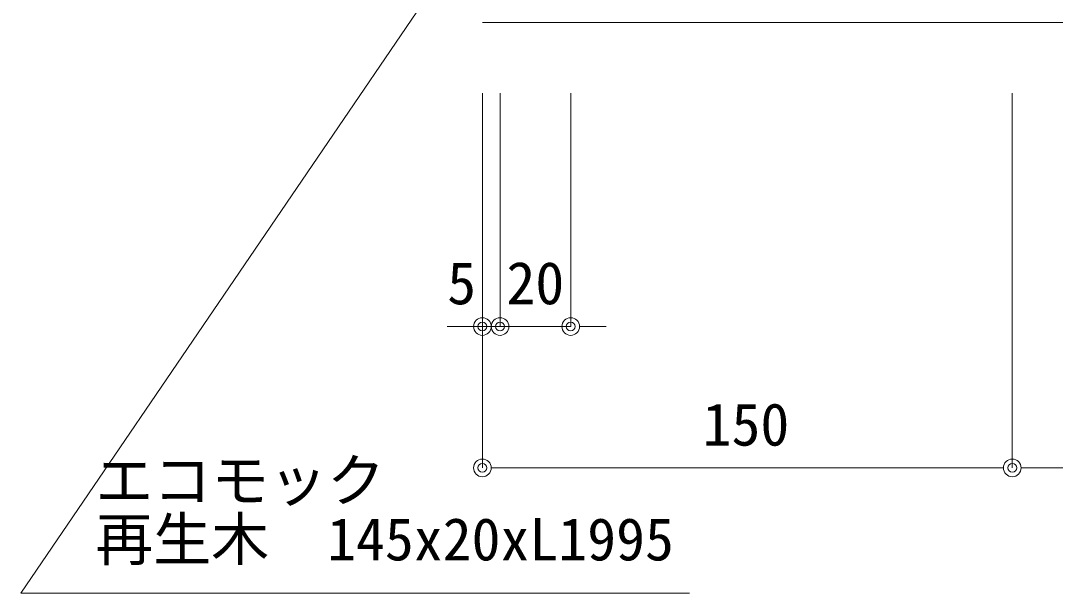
# Model space of a CAD drawing. Units: millimetres on the paper. Extents: x -401 to 401, y -279 to 279.
# Drawn here: x -324.6 to -266.1, y 100.9 to 133.3 of the extents above; entities that cross this region are included whole.
import ezdxf
from ezdxf.enums import TextEntityAlignment as Align

# ---------------------------------------------------------------- set-up
doc = ezdxf.new("R2010")
doc.units = ezdxf.units.MM
for name, color, linetype, lineweight in [('0-3_0-A11-寸法_詳細', 5, 'Continuous', 9), ('0-4_0', 7, 'Continuous', 9), ('0-5_A-E01-仕上太線', 4, 'Continuous', 9), ('0-6_A-B03-文字_書込_小', 7, 'Continuous', 9)]:
    doc.layers.add(name, color=color, linetype=linetype, lineweight=lineweight)
doc.styles.add('ＭＳ ゴシック', font='')
doc.styles.get('ＭＳ ゴシック').set_extended_font_data('MS Gothic')

# ---------------------------------------------------------------- blocks, each defined once
blk = doc.blocks.new('_Dot')
at = {"layer": '0-4_0'}
blk.add_line((-0.5, 0), (-1, 0), dxfattribs=at)
for radius in [0.5, 0.25]:
    blk.add_circle((0, 0), radius, dxfattribs=at)

msp = doc.modelspace()

# ---------------------------------------------------------------- linework, layer by layer
at = {"layer": '0-3_0-A11-寸法_詳細'}
for p, q in [((-298.501, 129.168), (-298.501, 115.96)), ((-298.501, 129.168), (-298.501, 107.96)), ((-297.501, 129.168), (-297.501, 115.96)), ((-297.501, 129.168), (-297.501, 115.96)), ((-293.501, 129.168), (-293.501, 115.96)), ((-268.501, 129.168), (-268.501, 107.96)), ((-268.501, 129.168), (-268.501, 107.96)), ((-299.501, 115.96), (-300.501, 115.96)), ((-298.501, 115.96), (-299.501, 115.96)), ((-297.501, 115.96), (-298.501, 115.96)), ((-293.501, 115.96), (-297.501, 115.96)), ((-296.501, 115.96), (-295.501, 115.96)), ((-292.501, 115.96), (-291.501, 115.96)), ((-269.501, 107.96), (-297.501, 107.96)), ((-50.436, 107.96), (-267.501, 107.96))]:
    msp.add_line(p, q, dxfattribs=at)
at = {"layer": '0-5_A-E01-仕上太線'}
msp.add_line((-298.501, 133.168), (-29.501, 133.168), dxfattribs=at)
at = {"layer": '0-6_A-B03-文字_書込_小'}
msp.add_lwpolyline([(-298.103, 139.827), (-324.638, 100.861), (-286.772, 100.861)], dxfattribs=at)

# ---------------------------------------------------------------- block references
at = {"layer": '0-3_0-A11-寸法_詳細'}
for p in [(-298.501, 115.96), (-297.501, 115.96), (-268.501, 107.96)]:
    msp.add_blockref('_Dot', p, dxfattribs=at)
at = {"layer": '0-3_0-A11-寸法_詳細', "rotation": 180}
for p in [(-297.501, 115.96), (-293.501, 115.96), (-298.501, 107.96), (-268.501, 107.96)]:
    msp.add_blockref('_Dot', p, dxfattribs=at)

# ---------------------------------------------------------------- texts
at = {"layer": '0-3_0-A11-寸法_詳細', "style": 'ＭＳ ゴシック'}
for s, p in [('5', (-300.492, 116.497)), ('20', (-297.139, 116.498)), ('150', (-286.034, 108.498))]:
    msp.add_text(s, height=2.405, dxfattribs=at).set_placement(p, align=Align.BOTTOM_LEFT)
at = {"layer": '0-6_A-B03-文字_書込_小', "style": 'ＭＳ ゴシック'}
for s, p in [('エコモック', (-320.414, 105.334)), ('再生木\u3000145x20xL1995', (-320.414, 102))]:
    msp.add_text(s, height=2.405, dxfattribs=at).set_placement(p, align=Align.BOTTOM_LEFT)

doc.saveas('drawing.dxf')
